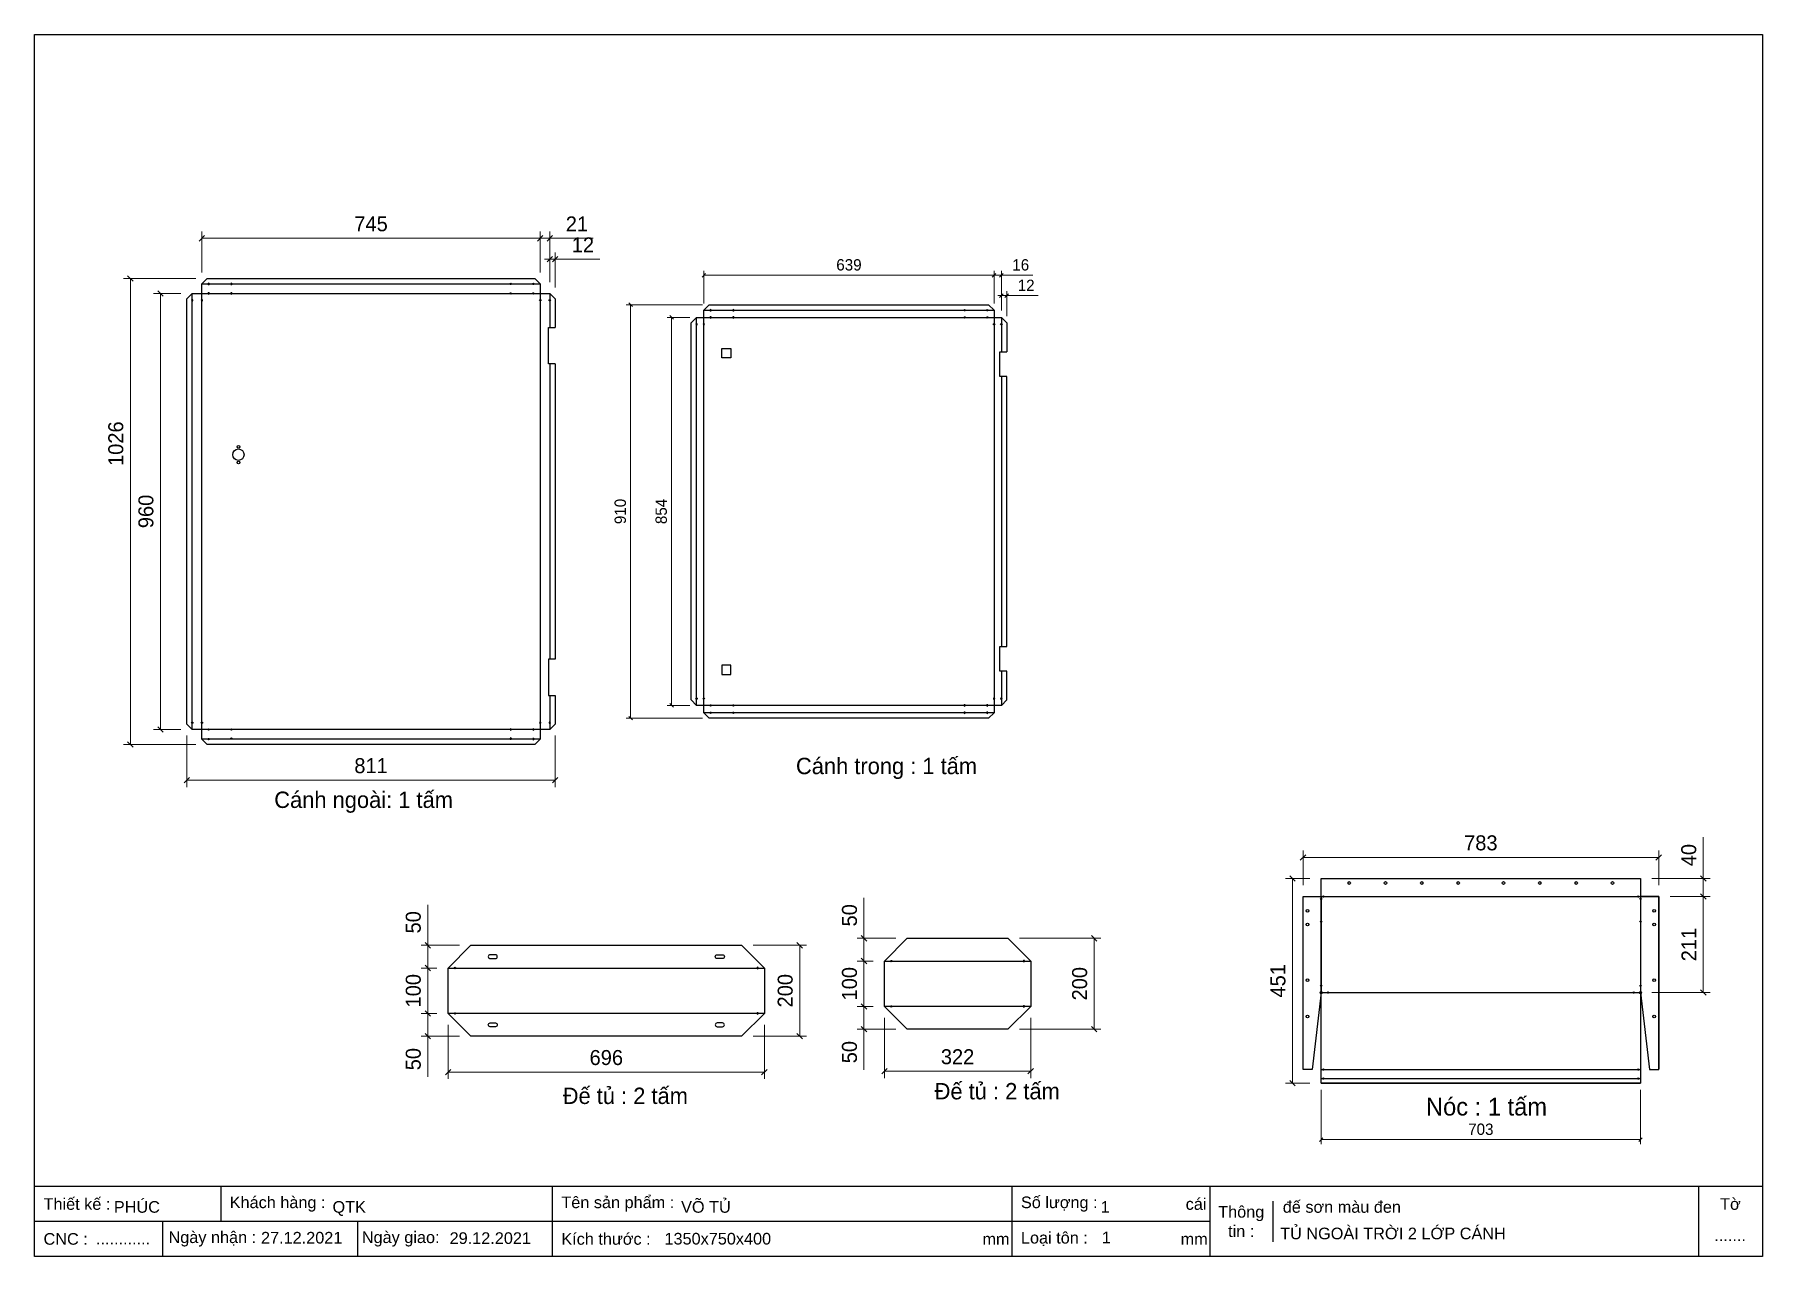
# Model space of a CAD drawing. Header units: millimetres. Extents: x 0 to 3804, y 0 to 2690.
import ezdxf

# ---------------------------------------------------------------- set-up
doc = ezdxf.new("R2010")
doc.units = ezdxf.units.MM
doc.layers.add('CNC', color=7, linetype='Continuous')
doc.layers.add('DIM', color=253, linetype='Continuous')
doc.styles.add('Arial', font='arial.ttf')
doc.dimstyles.new('Dim-25', dxfattribs={"dimtxt": 25, "dimasz": 8, "dimexe": 10, "dimexo": 15, "dimgap": 10, "dimtad": 1, "dimdec": 0, "dimtxsty": 'Standard', "dimblk": 'OBLIQUE', "dimcen": 10, "dimclrd": 5, "dimclre": 5, "dimclrt": 3, "dimazin": 3, "dimtfac": 1, "dimtdec": 0, "dimtmove": 0, "dimatfit": 3, "dimldrblk": 'OBLIQUE', "dimlwd": 9, "dimlwe": 9})
doc.dimstyles.new('Dim-33', dxfattribs={"dimtxt": 33, "dimasz": 12, "dimexe": 15, "dimexo": 25, "dimgap": 15, "dimtad": 1, "dimdec": 0, "dimtxsty": 'Standard', "dimblk": 'OBLIQUE', "dimcen": 10, "dimclrd": 5, "dimclre": 5, "dimclrt": 3, "dimazin": 3, "dimtfac": 1, "dimtdec": 0, "dimtmove": 0, "dimatfit": 3, "dimldrblk": 'OPEN30', "dimlwd": 9, "dimlwe": 9})

# ---------------------------------------------------------------- blocks, each defined once
blk = doc.blocks.new('*D1')
at = {"color": 0, "linetype": 'ByBlock', "lineweight": -2}
for p, q in [((1690.5, 678.9), (1678.5, 690.9)), ((1678.5, 490.9), (1690.5, 478.9))]:
    blk.add_line(p, q, dxfattribs=at)
at = {"layer": 'Defpoints', "color": 0, "transparency": 16777216}
for p in [(1556.7, 684.9), (1556.7, 484.9), (1684.5, 484.9)]:
    blk.add_point(p, dxfattribs=at)
at = {"layer": 'DIM', "color": 5, "lineweight": 9, "transparency": 16777216}
for p, q in [((1581.7, 684.9), (1699.5, 684.9)), ((1684.5, 684.9), (1684.5, 484.9)), ((1581.7, 484.9), (1699.5, 484.9))]:
    blk.add_line(p, q, dxfattribs=at)
at = {"layer": 'DIM', "color": 3, "transparency": 16777216, "insert": (1652.7, 584.9), "char_height": 33, "attachment_point": 5, "rotation": 90}
blk.add_mtext('200', dxfattribs=at)
blk = doc.blocks.new('_Oblique')
at = {"color": 0, "linetype": 'ByBlock', "lineweight": -2}
blk.add_line((-0.5, -0.5), (0.5, 0.5), dxfattribs=at)
blk = doc.blocks.new('_Open30')
at = {"color": 0, "linetype": 'ByBlock', "lineweight": -2}
for p, q in [((-1, 0.27), (0, 0)), ((0, 0), (-1, -0.27)), ((0, 0), (-1, 0))]:
    blk.add_line(p, q, dxfattribs=at)
blk = doc.blocks.new('*D2')
at = {"color": 0, "linetype": 'ByBlock', "lineweight": -2}
for p, q in [((916.7, 411.7), (904.7, 399.7)), ((1600.7, 399.7), (1612.7, 411.7))]:
    blk.add_line(p, q, dxfattribs=at)
at = {"layer": 'Defpoints', "color": 0, "transparency": 16777216}
for p in [(910.7, 534.9), (1606.7, 534.9), (1606.7, 405.7)]:
    blk.add_point(p, dxfattribs=at)
at = {"layer": 'DIM', "color": 5, "lineweight": 9, "transparency": 16777216}
for p, q in [((910.7, 509.9), (910.7, 390.7)), ((1606.7, 509.9), (1606.7, 390.7)), ((910.7, 405.7), (1606.7, 405.7))]:
    blk.add_line(p, q, dxfattribs=at)
at = {"layer": 'DIM', "color": 3, "transparency": 16777216, "insert": (1258.7, 437.6), "char_height": 33, "attachment_point": 5}
blk.add_mtext('696', dxfattribs=at)
blk = doc.blocks.new('*D3')
at = {"color": 0, "linetype": 'ByBlock', "lineweight": -2}
for p, q in [((871.8, 628.9), (859.8, 640.9)), ((859.8, 540.9), (871.8, 528.9))]:
    blk.add_line(p, q, dxfattribs=at)
at = {"layer": 'Defpoints', "color": 0, "transparency": 16777216}
for p in [(910.7, 634.9), (865.8, 534.9), (910.7, 534.9)]:
    blk.add_point(p, dxfattribs=at)
at = {"layer": 'DIM', "color": 5, "lineweight": 9, "transparency": 16777216}
for p, q in [((885.7, 634.9), (850.8, 634.9)), ((865.8, 634.9), (865.8, 534.9)), ((885.7, 534.9), (850.8, 534.9))]:
    blk.add_line(p, q, dxfattribs=at)
at = {"layer": 'DIM', "color": 3, "transparency": 16777216, "insert": (833.9, 584.9), "char_height": 33, "attachment_point": 5, "rotation": 90}
blk.add_mtext('100', dxfattribs=at)
blk = doc.blocks.new('*D4')
at = {"color": 0, "linetype": 'ByBlock', "lineweight": -2}
for p, q in [((871.8, 678.9), (859.8, 690.9)), ((859.8, 640.9), (871.8, 628.9))]:
    blk.add_line(p, q, dxfattribs=at)
at = {"layer": 'Defpoints', "color": 0, "transparency": 16777216}
for p in [(865.8, 684.9), (960.7, 684.9), (910.7, 634.9)]:
    blk.add_point(p, dxfattribs=at)
at = {"layer": 'DIM', "color": 5, "lineweight": 9, "transparency": 16777216}
for p, q in [((865.8, 684.9), (865.8, 774)), ((935.7, 684.9), (850.8, 684.9)), ((865.8, 634.9), (865.8, 684.9)), ((885.7, 634.9), (850.8, 634.9))]:
    blk.add_line(p, q, dxfattribs=at)
at = {"layer": 'DIM', "color": 3, "transparency": 16777216, "insert": (833.9, 735.5), "char_height": 33, "attachment_point": 5, "rotation": 90}
blk.add_mtext('50', dxfattribs=at)
blk = doc.blocks.new('*D5')
at = {"color": 0, "linetype": 'ByBlock', "lineweight": -2}
for p, q in [((871.8, 528.9), (859.8, 540.9)), ((859.8, 490.9), (871.8, 478.9))]:
    blk.add_line(p, q, dxfattribs=at)
at = {"layer": 'Defpoints', "color": 0, "transparency": 16777216}
for p in [(910.7, 534.9), (865.8, 484.9), (960.7, 484.9)]:
    blk.add_point(p, dxfattribs=at)
at = {"layer": 'DIM', "color": 5, "lineweight": 9, "transparency": 16777216}
for p, q in [((885.7, 534.9), (850.8, 534.9)), ((865.8, 534.9), (865.8, 484.9)), ((935.7, 484.9), (850.8, 484.9)), ((865.8, 484.9), (865.8, 395.7))]:
    blk.add_line(p, q, dxfattribs=at)
at = {"layer": 'DIM', "color": 3, "transparency": 16777216, "insert": (833.9, 434.3), "char_height": 33, "attachment_point": 5, "rotation": 90}
blk.add_mtext('50', dxfattribs=at)
blk = doc.blocks.new('ovan8.5x20')
at = {"layer": 'CNC', "color": 2, "lineweight": -3}
for p, q in [((5.7, 4.2), (-5.8, 4.2)), ((-5.8, -4.2), (5.7, -4.2))]:
    blk.add_line(p, q, dxfattribs=at)
for centre, start, end in [((-5.8, 0), 90, 270), ((5.7, 0), 270, 90)]:
    blk.add_arc(centre, 4.25, start, end, dxfattribs=at)
blk = doc.blocks.new('f3daunguoc')
at = {"layer": 'CNC', "color": 2, "lineweight": -3}
blk.add_circle((0, 0), 1.5, dxfattribs=at)
blk = doc.blocks.new('KHUNG CHUẨN')
at = {"color": 7}
for p, q in [((19889.2, -28535.2), (16919.2, -28535.2)), ((17239.2, -28535.2), (17239.2, -28595.2)), ((17809.2, -28535.2), (17809.2, -28655.2)), ((18599.2, -28535.2), (18599.2, -28655.2)), ((18939.2, -28535.2), (18939.2, -28655.2)), ((19779.2, -28535.2), (19779.2, -28655.2)), ((19047.6, -28560.2), (19047.6, -28630.2)), ((18939.2, -28595.2), (16919.2, -28595.2)), ((17139.2, -28595.2), (17139.2, -28655.2)), ((17474.2, -28595.2), (17474.2, -28655.2))]:
    blk.add_line(p, q, dxfattribs=at)
blk.add_lwpolyline([(16919.2, -26555.2), (19889.2, -26555.2), (19889.2, -28655.2), (16919.2, -28655.2)], close=True, dxfattribs=at)
at = {"color": 2, "char_height": 20, "style": 'Arial'}
for s, insert, width, attachment_point in [('  Thiết kế :', (16919.2, -28565.2), 917.634, 4), ('  Khách hàng :', (17239.2, -28565.2), 917.634, 4), ('  Tên sản phẩm :', (17809.2, -28565.2), 917.634, 4), ('  Số lượng :', (18599.2, -28565.2), 917.634, 4), ('cái', (18897.9, -28565.2), 63.517, 4), ('Thông\\Ptin :', (18993.4, -28595.2), 108.311, 5), ('Tờ', (19834.2, -28565.2), 110, 5), ('  CNC :', (16919.2, -28625.2), 917.634, 4), ('  Ngày nhận :', (17134, -28625.2), 556.651, 4), ('  Ngày giao:', (17466.3, -28625.2), 556.651, 4), ('  Kích thước :', (17809.2, -28625.2), 917.634, 4), ('mm', (18548.6, -28625.2), 73.831, 4), ('  Loại tôn :', (18599.2, -28625.2), 917.634, 4), ('mm', (18889.2, -28625.2), 917.634, 4)]:
    blk.add_mtext(s, dxfattribs=dict(at, insert=insert, width=width, attachment_point=attachment_point))
at = {"color": 3, "style": 'Arial'}
for tag, p in [('#01', (17055.6, -28580.1)), ('#02', (17431.4, -28580.1)), ('#03', (18030.6, -28580.1)), ('#08', (18751.7, -28580.1)), ('#10', (19064.8, -28580.1)), ('#04', (17024.8, -28634.6)), ('#05', (17308.5, -28633)), ('#06', (17632.7, -28633.7)), ('#07', (18002, -28634.7)), ('#09', (18753.8, -28632.6)), ('#11', (19060.3, -28625.7)), ('#12', (19806.5, -28628.9))]:
    blk.add_attdef(tag, p, '', height=20, dxfattribs=at)
blk = doc.blocks.new('*D6')
at = {"color": 0, "linetype": 'ByBlock', "lineweight": -2}
for p, q in [((1128.3, 2189.2), (1140.3, 2201.2)), ((1152.3, 2201.2), (1140.3, 2189.2))]:
    blk.add_line(p, q, dxfattribs=at)
at = {"layer": 'Defpoints', "color": 0, "transparency": 16777216}
for p in [(1146.3, 2195.2), (1134.3, 2119.9), (1146.3, 2107.9)]:
    blk.add_point(p, dxfattribs=at)
at = {"layer": 'DIM', "color": 5, "lineweight": 9, "transparency": 16777216}
for p, q in [((1134.3, 2144.9), (1134.3, 2210.2)), ((1146.3, 2132.9), (1146.3, 2210.2)), ((1134.3, 2195.2), (1122.3, 2195.2)), ((1134.3, 2195.2), (1146.3, 2195.2)), ((1146.3, 2195.2), (1244.1, 2195.2))]:
    blk.add_line(p, q, dxfattribs=at)
at = {"layer": 'DIM', "color": 3, "transparency": 16777216, "insert": (1207.2, 2226.7), "char_height": 33, "attachment_point": 5}
blk.add_mtext('12', dxfattribs=at)
blk = doc.blocks.new('*D7')
at = {"color": 0, "linetype": 'ByBlock', "lineweight": -2}
for p, q in [((1107.3, 2235.2), (1119.3, 2247.2)), ((1140.3, 2247.2), (1128.3, 2235.2))]:
    blk.add_line(p, q, dxfattribs=at)
at = {"layer": 'Defpoints', "color": 0, "transparency": 16777216}
for p in [(1134.3, 2241.2), (1113.3, 2140.9), (1134.3, 2119.9)]:
    blk.add_point(p, dxfattribs=at)
at = {"layer": 'DIM', "color": 5, "lineweight": 9, "transparency": 16777216}
for p, q in [((1113.3, 2165.9), (1113.3, 2256.2)), ((1134.3, 2144.9), (1134.3, 2256.2)), ((1113.3, 2241.2), (1101.3, 2241.2)), ((1113.3, 2241.2), (1134.3, 2241.2)), ((1134.3, 2241.2), (1229.7, 2241.2))]:
    blk.add_line(p, q, dxfattribs=at)
at = {"layer": 'DIM', "color": 3, "transparency": 16777216, "insert": (1194, 2272.8), "char_height": 33, "attachment_point": 5}
blk.add_mtext('21', dxfattribs=at)
blk = doc.blocks.new('*D8')
at = {"color": 0, "linetype": 'ByBlock', "lineweight": -2}
for p, q in [((374.3, 2247.2), (362.3, 2235.2)), ((1107.3, 2235.2), (1119.3, 2247.2))]:
    blk.add_line(p, q, dxfattribs=at)
at = {"layer": 'Defpoints', "color": 0, "transparency": 16777216}
for p in [(368.3, 2241.2), (368.3, 2140.9), (1113.3, 2140.9)]:
    blk.add_point(p, dxfattribs=at)
at = {"layer": 'DIM', "color": 5, "lineweight": 9, "transparency": 16777216}
for p, q in [((368.3, 2165.9), (368.3, 2256.2)), ((1113.3, 2165.9), (1113.3, 2256.2)), ((1113.3, 2241.2), (368.3, 2241.2))]:
    blk.add_line(p, q, dxfattribs=at)
at = {"layer": 'DIM', "color": 3, "transparency": 16777216, "insert": (740.8, 2273), "char_height": 33, "attachment_point": 5}
blk.add_mtext('745', dxfattribs=at)
blk = doc.blocks.new('*D9')
at = {"color": 0, "linetype": 'ByBlock', "lineweight": -2}
for p, q in [((216.9, 2146.9), (204.9, 2158.9)), ((204.9, 1132.9), (216.9, 1120.9))]:
    blk.add_line(p, q, dxfattribs=at)
at = {"layer": 'Defpoints', "color": 0, "transparency": 16777216}
for p in [(380.3, 2152.9), (210.9, 1126.9), (380.3, 1126.9)]:
    blk.add_point(p, dxfattribs=at)
at = {"layer": 'DIM', "color": 5, "lineweight": 9, "transparency": 16777216}
for p, q in [((355.3, 2152.9), (195.9, 2152.9)), ((210.9, 2152.9), (210.9, 1126.9)), ((355.3, 1126.9), (195.9, 1126.9))]:
    blk.add_line(p, q, dxfattribs=at)
at = {"layer": 'DIM', "color": 3, "transparency": 16777216, "insert": (179, 1789.1), "char_height": 33, "attachment_point": 5, "rotation": 90}
blk.add_mtext('1026', dxfattribs=at)
blk = doc.blocks.new('*D10')
at = {"color": 0, "linetype": 'ByBlock', "lineweight": -2}
for p, q in [((283.2, 2113.9), (271.2, 2125.9)), ((271.2, 1165.9), (283.2, 1153.9))]:
    blk.add_line(p, q, dxfattribs=at)
at = {"layer": 'Defpoints', "color": 0, "transparency": 16777216}
for p in [(347.3, 2119.9), (277.2, 1159.9), (347.3, 1159.9)]:
    blk.add_point(p, dxfattribs=at)
at = {"layer": 'DIM', "color": 5, "lineweight": 9, "transparency": 16777216}
for p, q in [((322.3, 2119.9), (262.2, 2119.9)), ((277.2, 2119.9), (277.2, 1159.9)), ((322.3, 1159.9), (262.2, 1159.9))]:
    blk.add_line(p, q, dxfattribs=at)
at = {"layer": 'DIM', "color": 3, "transparency": 16777216, "insert": (245.3, 1639.9), "char_height": 33, "attachment_point": 5, "rotation": 90}
blk.add_mtext('960', dxfattribs=at)
blk = doc.blocks.new('*D11')
at = {"color": 0, "linetype": 'ByBlock', "lineweight": -2}
for p, q in [((341.3, 1054.3), (329.3, 1042.3)), ((1140.3, 1042.3), (1152.3, 1054.3))]:
    blk.add_line(p, q, dxfattribs=at)
at = {"layer": 'Defpoints', "color": 0, "transparency": 16777216}
for p in [(335.3, 1171.9), (1146.3, 1171.9), (1146.3, 1048.3)]:
    blk.add_point(p, dxfattribs=at)
at = {"layer": 'DIM', "color": 5, "lineweight": 9, "transparency": 16777216}
for p, q in [((335.3, 1146.9), (335.3, 1033.3)), ((1146.3, 1146.9), (1146.3, 1033.3)), ((335.3, 1048.3), (1146.3, 1048.3))]:
    blk.add_line(p, q, dxfattribs=at)
at = {"layer": 'DIM', "color": 3, "transparency": 16777216, "insert": (740.8, 1080.1), "char_height": 33, "attachment_point": 5}
blk.add_mtext('811', dxfattribs=at)
blk = doc.blocks.new('*D12')
at = {"color": 0, "linetype": 'ByBlock', "lineweight": -2}
for p, q in [((2124.4, 2111.1), (2132.4, 2119.1)), ((2144.4, 2119.1), (2136.4, 2111.1))]:
    blk.add_line(p, q, dxfattribs=at)
at = {"layer": 'Defpoints', "color": 0, "transparency": 16777216}
for p in [(2140.4, 2115.1), (2128.4, 2066.9), (2140.4, 2054.9)]:
    blk.add_point(p, dxfattribs=at)
at = {"layer": 'DIM', "color": 5, "lineweight": 9, "transparency": 16777216}
for p, q in [((2128.4, 2115.1), (2120.4, 2115.1)), ((2128.4, 2081.9), (2128.4, 2125.1)), ((2128.4, 2115.1), (2140.4, 2115.1)), ((2140.4, 2069.9), (2140.4, 2125.1)), ((2140.4, 2115.1), (2209.6, 2115.1))]:
    blk.add_line(p, q, dxfattribs=at)
at = {"layer": 'DIM', "color": 3, "transparency": 16777216, "insert": (2183, 2137.6), "char_height": 25, "attachment_point": 5}
blk.add_mtext('12', dxfattribs=at)
blk = doc.blocks.new('*D13')
at = {"color": 0, "linetype": 'ByBlock', "lineweight": -2}
for p, q in [((2108.4, 2155.8), (2116.4, 2163.8)), ((2132.4, 2163.8), (2124.4, 2155.8))]:
    blk.add_line(p, q, dxfattribs=at)
at = {"layer": 'Defpoints', "color": 0, "transparency": 16777216}
for p in [(2128.4, 2159.8), (2112.4, 2082.9), (2128.4, 2066.9)]:
    blk.add_point(p, dxfattribs=at)
at = {"layer": 'DIM', "color": 5, "lineweight": 9, "transparency": 16777216}
for p, q in [((2112.4, 2097.9), (2112.4, 2169.8)), ((2128.4, 2081.9), (2128.4, 2169.8)), ((2112.4, 2159.8), (2104.4, 2159.8)), ((2112.4, 2159.8), (2128.4, 2159.8)), ((2128.4, 2159.8), (2197.9, 2159.8))]:
    blk.add_line(p, q, dxfattribs=at)
at = {"layer": 'DIM', "color": 3, "transparency": 16777216, "insert": (2171.1, 2182.6), "char_height": 25, "attachment_point": 5}
blk.add_mtext('16', dxfattribs=at)
blk = doc.blocks.new('*D14')
at = {"color": 0, "linetype": 'ByBlock', "lineweight": -2}
for p, q in [((1477.4, 2163.8), (1469.4, 2155.8)), ((2108.4, 2155.8), (2116.4, 2163.8))]:
    blk.add_line(p, q, dxfattribs=at)
at = {"layer": 'Defpoints', "color": 0, "transparency": 16777216}
for p in [(1473.4, 2159.8), (1473.4, 2082.9), (2112.4, 2082.9)]:
    blk.add_point(p, dxfattribs=at)
at = {"layer": 'DIM', "color": 5, "lineweight": 9, "transparency": 16777216}
for p, q in [((1473.4, 2097.9), (1473.4, 2169.8)), ((2112.4, 2097.9), (2112.4, 2169.8)), ((2112.4, 2159.8), (1473.4, 2159.8))]:
    blk.add_line(p, q, dxfattribs=at)
at = {"layer": 'DIM', "color": 3, "transparency": 16777216, "insert": (1792.9, 2182.6), "char_height": 25, "attachment_point": 5}
blk.add_mtext('639', dxfattribs=at)
blk = doc.blocks.new('*D15')
at = {"color": 0, "linetype": 'ByBlock', "lineweight": -2}
for p, q in [((1316.3, 2090.9), (1308.3, 2098.9)), ((1308.3, 1188.9), (1316.3, 1180.9))]:
    blk.add_line(p, q, dxfattribs=at)
at = {"layer": 'Defpoints', "color": 0, "transparency": 16777216}
for p in [(1485.4, 2094.9), (1312.3, 1184.9), (1485.4, 1184.9)]:
    blk.add_point(p, dxfattribs=at)
at = {"layer": 'DIM', "color": 5, "lineweight": 9, "transparency": 16777216}
for p, q in [((1470.4, 2094.9), (1302.3, 2094.9)), ((1312.3, 2094.9), (1312.3, 1184.9)), ((1470.4, 1184.9), (1302.3, 1184.9))]:
    blk.add_line(p, q, dxfattribs=at)
at = {"layer": 'DIM', "color": 3, "transparency": 16777216, "insert": (1289.6, 1639.9), "char_height": 25, "attachment_point": 5, "rotation": 90}
blk.add_mtext('910', dxfattribs=at)
blk = doc.blocks.new('*D16')
at = {"color": 0, "linetype": 'ByBlock', "lineweight": -2}
for p, q in [((1406.5, 2062.9), (1398.5, 2070.9)), ((1398.5, 1216.9), (1406.5, 1208.9))]:
    blk.add_line(p, q, dxfattribs=at)
at = {"layer": 'Defpoints', "color": 0, "transparency": 16777216}
for p in [(1402.5, 2066.9), (1457.4, 2066.9), (1457.4, 1212.9)]:
    blk.add_point(p, dxfattribs=at)
at = {"layer": 'DIM', "color": 5, "lineweight": 9, "transparency": 16777216}
for p, q in [((1442.4, 2066.9), (1392.5, 2066.9)), ((1402.5, 1212.9), (1402.5, 2066.9)), ((1442.4, 1212.9), (1392.5, 1212.9))]:
    blk.add_line(p, q, dxfattribs=at)
at = {"layer": 'DIM', "color": 3, "transparency": 16777216, "insert": (1379.7, 1639.9), "char_height": 25, "attachment_point": 5, "rotation": 90}
blk.add_mtext('854', dxfattribs=at)
blk = doc.blocks.new('*D17')
at = {"color": 0, "linetype": 'ByBlock', "lineweight": -2}
for p, q in [((2338.7, 694.3), (2326.7, 706.3)), ((2326.7, 506.3), (2338.7, 494.3))]:
    blk.add_line(p, q, dxfattribs=at)
at = {"layer": 'Defpoints', "color": 0, "transparency": 16777216}
for p in [(2143, 700.3), (2143, 500.3), (2332.7, 500.3)]:
    blk.add_point(p, dxfattribs=at)
at = {"layer": 'DIM', "color": 5, "lineweight": 9, "transparency": 16777216}
for p, q in [((2168, 700.3), (2347.7, 700.3)), ((2332.7, 700.3), (2332.7, 500.3)), ((2168, 500.3), (2347.7, 500.3))]:
    blk.add_line(p, q, dxfattribs=at)
at = {"layer": 'DIM', "color": 3, "transparency": 16777216, "insert": (2300.9, 600.3), "char_height": 33, "attachment_point": 5, "rotation": 90}
blk.add_mtext('200', dxfattribs=at)
blk = doc.blocks.new('*D18')
at = {"color": 0, "linetype": 'ByBlock', "lineweight": -2}
for p, q in [((1877, 413.6), (1865, 401.6)), ((2187, 401.6), (2199, 413.6))]:
    blk.add_line(p, q, dxfattribs=at)
at = {"layer": 'Defpoints', "color": 0, "transparency": 16777216}
for p in [(1871, 550.3), (2193, 550.3), (2193, 407.6)]:
    blk.add_point(p, dxfattribs=at)
at = {"layer": 'DIM', "color": 5, "lineweight": 9, "transparency": 16777216}
for p, q in [((1871, 525.3), (1871, 392.6)), ((2193, 525.3), (2193, 392.6)), ((1871, 407.6), (2193, 407.6))]:
    blk.add_line(p, q, dxfattribs=at)
at = {"layer": 'DIM', "color": 3, "transparency": 16777216, "insert": (2032, 439.4), "char_height": 33, "attachment_point": 5}
blk.add_mtext('322', dxfattribs=at)
blk = doc.blocks.new('*D19')
at = {"color": 0, "linetype": 'ByBlock', "lineweight": -2}
for p, q in [((1832, 644.3), (1820, 656.3)), ((1820, 556.3), (1832, 544.3))]:
    blk.add_line(p, q, dxfattribs=at)
at = {"layer": 'Defpoints', "color": 0, "transparency": 16777216}
for p in [(1871, 650.3), (1826, 550.3), (1871, 550.3)]:
    blk.add_point(p, dxfattribs=at)
at = {"layer": 'DIM', "color": 5, "lineweight": 9, "transparency": 16777216}
for p, q in [((1846, 650.3), (1811, 650.3)), ((1826, 650.3), (1826, 550.3)), ((1846, 550.3), (1811, 550.3))]:
    blk.add_line(p, q, dxfattribs=at)
at = {"layer": 'DIM', "color": 3, "transparency": 16777216, "insert": (1794.2, 600.3), "char_height": 33, "attachment_point": 5, "rotation": 90}
blk.add_mtext('100', dxfattribs=at)
blk = doc.blocks.new('*D20')
at = {"color": 0, "linetype": 'ByBlock', "lineweight": -2}
for p, q in [((1832, 694.3), (1820, 706.3)), ((1820, 656.3), (1832, 644.3))]:
    blk.add_line(p, q, dxfattribs=at)
at = {"layer": 'Defpoints', "color": 0, "transparency": 16777216}
for p in [(1826, 700.3), (1921, 700.3), (1871, 650.3)]:
    blk.add_point(p, dxfattribs=at)
at = {"layer": 'DIM', "color": 5, "lineweight": 9, "transparency": 16777216}
for p, q in [((1826, 700.3), (1826, 789.5)), ((1896, 700.3), (1811, 700.3)), ((1826, 650.3), (1826, 700.3)), ((1846, 650.3), (1811, 650.3))]:
    blk.add_line(p, q, dxfattribs=at)
at = {"layer": 'DIM', "color": 3, "transparency": 16777216, "insert": (1794.2, 750.9), "char_height": 33, "attachment_point": 5, "rotation": 90}
blk.add_mtext('50', dxfattribs=at)
blk = doc.blocks.new('*D21')
at = {"color": 0, "linetype": 'ByBlock', "lineweight": -2}
for p, q in [((1832, 544.3), (1820, 556.3)), ((1820, 506.3), (1832, 494.3))]:
    blk.add_line(p, q, dxfattribs=at)
at = {"layer": 'Defpoints', "color": 0, "transparency": 16777216}
for p in [(1871, 550.3), (1826, 500.3), (1921, 500.3)]:
    blk.add_point(p, dxfattribs=at)
at = {"layer": 'DIM', "color": 5, "lineweight": 9, "transparency": 16777216}
for p, q in [((1846, 550.3), (1811, 550.3)), ((1826, 550.3), (1826, 500.3)), ((1896, 500.3), (1811, 500.3)), ((1826, 500.3), (1826, 411.1))]:
    blk.add_line(p, q, dxfattribs=at)
at = {"layer": 'DIM', "color": 3, "transparency": 16777216, "insert": (1794.2, 449.7), "char_height": 33, "attachment_point": 5, "rotation": 90}
blk.add_mtext('50', dxfattribs=at)
blk = doc.blocks.new('*D22')
at = {"color": 0, "linetype": 'ByBlock', "lineweight": -2}
for p, q in [((3679.8, 826.1), (3667.8, 838.1)), ((3667.8, 798.1), (3679.8, 786.1))]:
    blk.add_line(p, q, dxfattribs=at)
at = {"layer": 'Defpoints', "color": 0, "transparency": 16777216}
for p in [(3535.5, 832.1), (3673.8, 832.1), (3575.5, 792.1)]:
    blk.add_point(p, dxfattribs=at)
at = {"layer": 'DIM', "color": 5, "lineweight": 9, "transparency": 16777216}
for p, q in [((3673.8, 832.1), (3673.8, 922.6)), ((3560.5, 832.1), (3688.8, 832.1)), ((3673.8, 792.1), (3673.8, 832.1)), ((3600.5, 792.1), (3688.8, 792.1))]:
    blk.add_line(p, q, dxfattribs=at)
at = {"layer": 'DIM', "color": 3, "transparency": 16777216, "insert": (3641.9, 883.4), "char_height": 33, "attachment_point": 5, "rotation": 90}
blk.add_mtext('40', dxfattribs=at)
blk = doc.blocks.new('*D23')
at = {"color": 0, "linetype": 'ByBlock', "lineweight": -2}
for p, q in [((2775.3, 826.1), (2763.3, 838.1)), ((2763.3, 387.4), (2775.3, 375.4))]:
    blk.add_line(p, q, dxfattribs=at)
at = {"layer": 'Defpoints', "color": 0, "transparency": 16777216}
for p in [(2832.5, 832.1), (2769.3, 381.4), (2832.5, 381.4)]:
    blk.add_point(p, dxfattribs=at)
at = {"layer": 'DIM', "color": 5, "lineweight": 9, "transparency": 16777216}
for p, q in [((2807.5, 832.1), (2754.3, 832.1)), ((2769.3, 832.1), (2769.3, 381.4)), ((2807.5, 381.4), (2754.3, 381.4))]:
    blk.add_line(p, q, dxfattribs=at)
at = {"layer": 'DIM', "color": 3, "transparency": 16777216, "insert": (2737.5, 606.7), "char_height": 33, "attachment_point": 5, "rotation": 90}
blk.add_mtext('451', dxfattribs=at)
blk = doc.blocks.new('*D24')
at = {"color": 0, "linetype": 'ByBlock', "lineweight": -2}
for p, q in [((2798.5, 884.3), (2786.5, 872.3)), ((3569.5, 872.3), (3581.5, 884.3))]:
    blk.add_line(p, q, dxfattribs=at)
at = {"layer": 'Defpoints', "color": 0, "transparency": 16777216}
for p in [(3575.5, 878.3), (2792.5, 792.1), (3575.5, 792.1)]:
    blk.add_point(p, dxfattribs=at)
at = {"layer": 'DIM', "color": 5, "lineweight": 9, "transparency": 16777216}
for p, q in [((2792.5, 817.1), (2792.5, 893.3)), ((2792.5, 878.3), (3575.5, 878.3)), ((3575.5, 817.1), (3575.5, 893.3))]:
    blk.add_line(p, q, dxfattribs=at)
at = {"layer": 'DIM', "color": 3, "transparency": 16777216, "insert": (3184, 910.2), "char_height": 33, "attachment_point": 5}
blk.add_mtext('783', dxfattribs=at)
blk = doc.blocks.new('*D25')
at = {"color": 0, "linetype": 'ByBlock', "lineweight": -2}
for p, q in [((3679.8, 786.1), (3667.8, 798.1)), ((3667.8, 586.9), (3679.8, 574.9))]:
    blk.add_line(p, q, dxfattribs=at)
at = {"layer": 'Defpoints', "color": 0, "transparency": 16777216}
for p in [(3575.5, 792.1), (3673.8, 792.1), (3535.5, 580.9)]:
    blk.add_point(p, dxfattribs=at)
at = {"layer": 'DIM', "color": 5, "lineweight": 9, "transparency": 16777216}
for p, q in [((3600.5, 792.1), (3688.8, 792.1)), ((3673.8, 580.9), (3673.8, 792.1)), ((3560.5, 580.9), (3688.8, 580.9))]:
    blk.add_line(p, q, dxfattribs=at)
at = {"layer": 'DIM', "color": 3, "transparency": 16777216, "insert": (3642.2, 686.5), "char_height": 33, "attachment_point": 5, "rotation": 90}
blk.add_mtext('211', dxfattribs=at)
blk = doc.blocks.new('*D26')
at = {"color": 5, "lineweight": 9, "ltscale": 3, "transparency": 16777216}
for p, q in [((2832.5, 366.4), (2832.5, 247.1)), ((3535.5, 366.4), (3535.5, 247.1)), ((2832.5, 257.1), (3535.5, 257.1))]:
    blk.add_line(p, q, dxfattribs=at)
at = {"color": 0, "linetype": 'ByBlock', "lineweight": -2}
for p, q in [((2836.5, 261.1), (2828.5, 253.1)), ((3531.5, 253.1), (3539.5, 261.1))]:
    blk.add_line(p, q, dxfattribs=at)
at = {"layer": 'Defpoints', "color": 0, "ltscale": 3, "transparency": 16777216}
for p in [(2832.5, 381.4), (3535.5, 381.4), (3535.5, 257.1)]:
    blk.add_point(p, dxfattribs=at)
at = {"color": 3, "ltscale": 3, "transparency": 16777216, "insert": (3184, 279.8), "char_height": 25, "attachment_point": 5}
blk.add_mtext('703', dxfattribs=at)

msp = doc.modelspace()

# ---------------------------------------------------------------- linework, layer by layer
at = {"ltscale": 3}
for p, q in [((2140.4, 1342.6), (2140.4, 1937.1)), ((2140.4, 1224.9), (2140.4, 1288.6))]:
    msp.add_line(p, q, dxfattribs=at)
for p, q in [((2832.5, 832.1), (3535.5, 832.1)), ((2792.5, 792.1), (3575.5, 792.1)), ((3575.5, 792.1), (3575.5, 412.4)), ((2832.5, 580.9), (3535.5, 580.9)), ((2832.5, 411.4), (3535.5, 411.4)), ((2832.5, 391.4), (3535.5, 391.4)), ((2832.5, 381.4), (3535.5, 381.4))]:
    msp.add_line(p, q)
at = {"color": 7}
for p, q in [((910.7, 634.9), (960.7, 684.9)), ((960.7, 684.9), (1556.7, 684.9)), ((1556.7, 684.9), (1606.7, 634.9)), ((1871, 650.3), (1921, 700.3)), ((1921, 700.3), (2143, 700.3)), ((2143, 700.3), (2193, 650.3)), ((1871, 650.3), (2193, 650.3)), ((1871, 550.3), (1871, 650.3)), ((2193, 650.3), (2193, 550.3)), ((910.7, 634.9), (1606.7, 634.9)), ((910.7, 534.9), (910.7, 634.9)), ((1606.7, 634.9), (1606.7, 534.9)), ((1606.7, 534.9), (910.7, 534.9)), ((910.7, 534.9), (960.7, 484.9)), ((1606.7, 534.9), (1556.7, 484.9)), ((2193, 550.3), (1871, 550.3)), ((1871, 550.3), (1921, 500.3)), ((2193, 550.3), (2143, 500.3)), ((2143, 500.3), (1921, 500.3)), ((1556.7, 484.9), (960.7, 484.9))]:
    msp.add_line(p, q, dxfattribs=at)
for points in [[(1146.3, 1234.9), (1146.3, 1171.9), (1134.3, 1159.9), (1113.3, 1159.9), (1113.3, 1138.9), (1101.3, 1126.9), (380.3, 1126.9), (368.3, 1138.9), (368.3, 1159.9), (347.3, 1159.9), (335.3, 1171.9), (335.3, 2107.9), (347.3, 2119.9), (368.3, 2119.9), (368.3, 2140.9), (380.3, 2152.9), (1101.3, 2152.9), (1113.3, 2140.9), (1113.3, 2119.9), (1134.3, 2119.9), (1146.3, 2107.9), (1146.3, 2044.9)], [(368.3, 2140.9), (1113.3, 2140.9)], [(347.3, 1159.9), (347.3, 2119.9)], [(1134.3, 2119.9), (1134.3, 2044.9)], [(2140.4, 1224.9), (2140.4, 1224.9), (2128.4, 1212.9), (2112.4, 1212.9), (2112.4, 1196.9), (2100.4, 1184.9), (1485.4, 1184.9), (1473.4, 1196.9), (1473.4, 1212.9), (1457.4, 1212.9), (1445.4, 1224.9), (1445.4, 2054.9), (1457.4, 2066.9), (1473.4, 2066.9), (1473.4, 2082.9), (1485.4, 2094.9), (2100.4, 2094.9), (2112.4, 2082.9), (2112.4, 2066.9), (2128.4, 2066.9), (2140.4, 2054.9), (2140.4, 1991.1)], [(1457.4, 1212.9), (1457.4, 2066.9)], [(1473.4, 2082.9), (2112.4, 2082.9)], [(2128.4, 2066.9), (2128.4, 1991.1)], [(1134.3, 1964.9), (1134.3, 1314.9)], [(1146.3, 1964.9), (1146.3, 1314.9)], [(2128.4, 1937.1), (2128.4, 1342.6)], [(2128.4, 1288.6), (2128.4, 1212.9)], [(1134.3, 1234.9), (1134.3, 1159.9)], [(2112.4, 1196.9), (1473.4, 1196.9)], [(1113.3, 1138.9), (368.3, 1138.9)]]:
    msp.add_lwpolyline(points, dxfattribs=at)
for points in [[(368.3, 2119.9), (1113.3, 2119.9), (1113.3, 1159.9), (368.3, 1159.9)], [(1473.4, 2066.9), (2112.4, 2066.9), (2112.4, 1212.9), (1473.4, 1212.9)]]:
    msp.add_lwpolyline(points, close=True, dxfattribs=at)
at = {"color": 2}
for points in [[(1146.3, 1964.9), (1131.3, 1964.9), (1131.3, 2044.9), (1146.3, 2044.9)], [(2140.4, 1937.1), (2125.4, 1937.1), (2125.4, 1991.1), (2140.4, 1991.1)], [(2140.4, 1288.6), (2125.4, 1288.6), (2125.4, 1342.6), (2140.4, 1342.6)], [(1146.3, 1314.9), (1131.3, 1314.9), (1131.3, 1234.9), (1146.3, 1234.9)]]:
    msp.add_lwpolyline(points, dxfattribs=at)
at = {"color": 2, "ltscale": 3}
for points in [[(1512.7, 1998.6), (1533.2, 1998.6), (1533.2, 1978.1), (1512.7, 1978.1)], [(1512.7, 1281.1), (1533.2, 1281.1), (1533.2, 1301.6), (1512.7, 1301.6)]]:
    msp.add_lwpolyline(points, close=True, dxfattribs=at)
msp.add_lwpolyline([(2832.5, 832.1), (3535.5, 832.1), (3535.5, 381.4), (2832.5, 381.4)], close=True)
at = {"color": 7, "linetype": 'Continuous'}
for points in [[(2792.5, 411.4), (2792.5, 792.1), (2832.5, 792.1), (2832.5, 580.9), (2812.5, 411.4)], [(3575.5, 411.4), (3575.5, 792.1), (3535.5, 792.1), (3535.5, 580.9), (3555.5, 411.4)]]:
    msp.add_lwpolyline(points, close=True, dxfattribs=at)
at = {"color": 2}
for centre, radius in [((448.8, 1764.9), 12.5), ((448.8, 1781.9), 3), ((448.8, 1747.9), 3), ((2832.5, 787.1), 1.5), ((2837.5, 792.1), 1.5), ((3530.5, 792.1), 1.5), ((3535.5, 787.1), 1.5), ((2832.5, 737.1), 1.5), ((3535.5, 737.1), 1.5), ((2832.5, 595.9), 1.5), ((2847.5, 580.9), 1.5), ((3520.5, 580.9), 1.5), ((3535.5, 595.9), 1.5), ((2837.5, 411.4), 1.5), ((2837.5, 391.4), 1.5), ((3530.5, 411.4), 1.5), ((3530.5, 391.4), 1.5)]:
    msp.add_circle(centre, radius, dxfattribs=at)
at = {"color": 2, "ltscale": 3}
for centre, radius in [((2894, 822.1), 3), ((2974, 822.1), 3), ((3054, 822.1), 3), ((3134, 822.1), 3), ((3234, 822.1), 3), ((3314, 822.1), 3), ((3394, 822.1), 3), ((3474, 822.1), 3), ((2802.5, 760.6), 3), ((3565.5, 760.6), 3), ((2802.5, 730.6), 3), ((3565.5, 730.6), 3), ((2802.5, 608.4), 3), ((3565.5, 608.4), 3), ((2832.5, 580.9), 2.5), ((3535.5, 580.9), 2.5), ((2802.5, 528.4), 3), ((3565.5, 528.4), 3)]:
    msp.add_circle(centre, radius, dxfattribs=at)

# ---------------------------------------------------------------- block references
at = {"color": 3, "xscale": 1.280794680002145, "yscale": 1.280794680002145, "zscale": 1.280794680002145}
msp.add_blockref('KHUNG CHUẨN', (-21670.1, 36701.4), dxfattribs=at).add_auto_attribs({'#03': 'VÕ TỦ', '#07': '1350x750x400', '#08': '1', '#09': '1', '#10': 'đế sơn màu đen', '#11': 'TỦ NGOÀI TRỜI 2 LỚP CÁNH', '#02': 'QTK', '#05': '27.12.2021', '#06': '29.12.2021', '#01': 'PHÚC', '#04': '............', '#12': '.......'})
at = {"lineweight": -3, "xscale": -1}
for p, rotation in [((383.3, 2140.9), 180), ((433.3, 2140.9), 180), ((347.3, 2104.9), 180), ((368.3, 2104.9), 180), ((383.3, 2119.9), 180), ((433.3, 2119.9), 180), ((1488.4, 2082.9), 180), ((1488.4, 2066.9), 180), ((1538.4, 2082.9), 180), ((1538.4, 2066.9), 180), ((1457.4, 2051.9), 180), ((1473.4, 2051.9), 180), ((2178, 650.3), 90), ((1591.7, 634.9), 90), ((1591.7, 534.9), 90), ((2178, 550.3), 90)]:
    msp.add_blockref('f3daunguoc', p, dxfattribs=dict(at, rotation=rotation))
at = {"lineweight": -3}
for p, rotation in [((1048.3, 2140.9), 180), ((1098.3, 2140.9), 180), ((1048.3, 2119.9), 180), ((1098.3, 2119.9), 180), ((1113.3, 2104.9), 180), ((1134.3, 2104.9), 180), ((2047.4, 2082.9), 180), ((2047.4, 2066.9), 180), ((2097.4, 2082.9), 180), ((2097.4, 2066.9), 180), ((2112.4, 2051.9), 180), ((2128.4, 2051.9), 180), ((1886, 650.3), 270), ((925.7, 634.9), 270), ((925.7, 534.9), 270), ((1886, 550.3), 270)]:
    msp.add_blockref('f3daunguoc', p, dxfattribs=dict(at, rotation=rotation))
for p in [(1457.4, 1227.9), (1473.4, 1227.9), (1488.4, 1212.9), (1488.4, 1196.9), (1538.4, 1212.9), (1538.4, 1196.9), (347.3, 1174.9), (368.3, 1174.9), (383.3, 1159.9), (433.3, 1159.9), (433.3, 1139.9), (383.3, 1138.9)]:
    msp.add_blockref('f3daunguoc', p, dxfattribs=at)
at = {"lineweight": -3, "xscale": -1}
for p in [(2112.4, 1227.9), (2128.4, 1227.9), (2047.4, 1212.9), (2047.4, 1196.9), (2097.4, 1212.9), (2097.4, 1196.9), (1048.3, 1159.9), (1048.3, 1139.9), (1098.3, 1159.9), (1113.3, 1174.9), (1134.3, 1174.9), (1098.3, 1138.9)]:
    msp.add_blockref('f3daunguoc', p, dxfattribs=at)
at = {"layer": 'CNC', "lineweight": -3, "rotation": 180}
msp.add_blockref('ovan8.5x20', (1008.7, 659.9), dxfattribs=at)
at = {"layer": 'CNC', "lineweight": -3, "xscale": -1, "rotation": 180}
msp.add_blockref('ovan8.5x20', (1508.7, 659.9), dxfattribs=at)
at = {"layer": 'CNC', "lineweight": -3, "xscale": -1}
msp.add_blockref('ovan8.5x20', (1008.7, 509.9), dxfattribs=at)
at = {"layer": 'CNC', "lineweight": -3}
msp.add_blockref('ovan8.5x20', (1508.7, 509.9), dxfattribs=at)

# ---------------------------------------------------------------- texts
at = {"color": 2, "attachment_point": 5}
for s, insert, char_height, width in [('Cánh trong : 1 tấm', (1875.6, 1074.2), 36, 775), ('Cánh ngoài: 1 tấm', (724.4, 999.8), 36, 575.974), ('Đế tủ : 2 tấm', (2119.3, 363.5), 36, 875), ('Đế tủ : 2 tấm', (1300.6, 353.3), 36, 725), ('Nóc : 1 tấm', (3196.5, 329.4), 39, 974)]:
    msp.add_mtext(s, dxfattribs=dict(at, insert=insert, char_height=char_height, width=width))

# ---------------------------------------------------------------- dimensions: what is measured, and where the dimension line sits
at = {"color": 2, "ltscale": 3}
dim = msp.add_linear_dim(base=(3535.5, 257.1), p1=(2832.5, 381.4), p2=(3535.5, 381.4), dimstyle='Dim-25', dxfattribs=at)
dim.commit()
dim.dimension.update_dxf_attribs({"geometry": '*D26', "text_midpoint": (3184, 279.8)})
at = {"layer": 'DIM'}
for base, p1, p2, dimstyle, picture, middle in [((368.3, 2241.2), (1113.3, 2140.9), (368.3, 2140.9), 'Dim-33', '*D8', (740.8, 2273)), ((1134.3, 2241.2), (1113.3, 2140.9), (1134.3, 2119.9), 'Dim-33', '*D7', (1194, 2272.8)), ((1146.3, 2195.2), (1134.3, 2119.9), (1146.3, 2107.9), 'Dim-33', '*D6', (1207.2, 2226.7)), ((1473.4, 2159.8), (2112.4, 2082.9), (1473.4, 2082.9), 'Dim-25', '*D14', (1792.9, 2182.6)), ((2128.4, 2159.8), (2112.4, 2082.9), (2128.4, 2066.9), 'Dim-25', '*D13', (2171.1, 2182.6)), ((2140.4, 2115.1), (2128.4, 2066.9), (2140.4, 2054.9), 'Dim-25', '*D12', (2183, 2137.6)), ((1146.3, 1048.3), (335.3, 1171.9), (1146.3, 1171.9), 'Dim-33', '*D11', (740.8, 1080.1)), ((3575.5, 878.3), (2792.5, 792.1), (3575.5, 792.1), 'Dim-33', '*D24', (3184, 910.2))]:
    dim = msp.add_linear_dim(base=base, p1=p1, p2=p2, dimstyle=dimstyle, dxfattribs=at)
    dim.commit()
    dim.dimension.update_dxf_attribs({"geometry": picture, "text_midpoint": middle})
dim = msp.add_linear_dim(base=(210.9, 1126.9), p1=(380.3, 2152.9), p2=(380.3, 1126.9), angle=90, dimstyle='Dim-33', dxfattribs=at)
dim.commit()
dim.dimension.update_dxf_attribs({"geometry": '*D9', "text_midpoint": (210.9, 1789.1), "dimtype": 160})
for base, p1, p2, dimstyle, picture, middle in [((277.2, 1159.9), (347.3, 2119.9), (347.3, 1159.9), 'Dim-33', '*D10', (245.3, 1639.9)), ((1312.3, 1184.9), (1485.4, 2094.9), (1485.4, 1184.9), 'Dim-25', '*D15', (1289.6, 1639.9)), ((1402.5, 2066.9), (1457.4, 1212.9), (1457.4, 2066.9), 'Dim-25', '*D16', (1379.7, 1639.9)), ((3673.8, 832.1), (3575.5, 792.1), (3535.5, 832.1), 'Dim-33', '*D22', (3641.9, 883.4)), ((2769.3, 381.4), (2832.5, 832.1), (2832.5, 381.4), 'Dim-33', '*D23', (2737.5, 606.7)), ((3673.8, 792.1), (3535.5, 580.9), (3575.5, 792.1), 'Dim-33', '*D25', (3642.2, 686.5))]:
    dim = msp.add_linear_dim(base=base, p1=p1, p2=p2, angle=90, dimstyle=dimstyle, dxfattribs=at)
    dim.commit()
    dim.dimension.update_dxf_attribs({"geometry": picture, "text_midpoint": middle})
at = {"layer": 'DIM', "color": 7}
for base, p1, p2, picture, middle in [((865.8, 684.9), (910.7, 634.9), (960.7, 684.9), '*D4', (833.9, 735.5)), ((1826, 700.3), (1871, 650.3), (1921, 700.3), '*D20', (1794.2, 750.9)), ((1684.5, 484.9), (1556.7, 684.9), (1556.7, 484.9), '*D1', (1652.7, 584.9)), ((2332.7, 500.3), (2143, 700.3), (2143, 500.3), '*D17', (2300.9, 600.3)), ((1826, 550.3), (1871, 650.3), (1871, 550.3), '*D19', (1794.2, 600.3)), ((865.8, 534.9), (910.7, 634.9), (910.7, 534.9), '*D3', (833.9, 584.9)), ((865.8, 484.9), (910.7, 534.9), (960.7, 484.9), '*D5', (833.9, 434.3)), ((1826, 500.3), (1871, 550.3), (1921, 500.3), '*D21', (1794.2, 449.7))]:
    dim = msp.add_linear_dim(base=base, p1=p1, p2=p2, angle=90, dimstyle='Dim-33', dxfattribs=at)
    dim.commit()
    dim.dimension.update_dxf_attribs({"geometry": picture, "text_midpoint": middle})
for base, p1, p2, picture, middle in [((1606.7, 405.7), (910.7, 534.9), (1606.7, 534.9), '*D2', (1258.7, 437.6)), ((2193, 407.6), (1871, 550.3), (2193, 550.3), '*D18', (2032, 439.4))]:
    dim = msp.add_linear_dim(base=base, p1=p1, p2=p2, dimstyle='Dim-33', dxfattribs=at)
    dim.commit()
    dim.dimension.update_dxf_attribs({"geometry": picture, "text_midpoint": middle})

doc.saveas('drawing.dxf')
